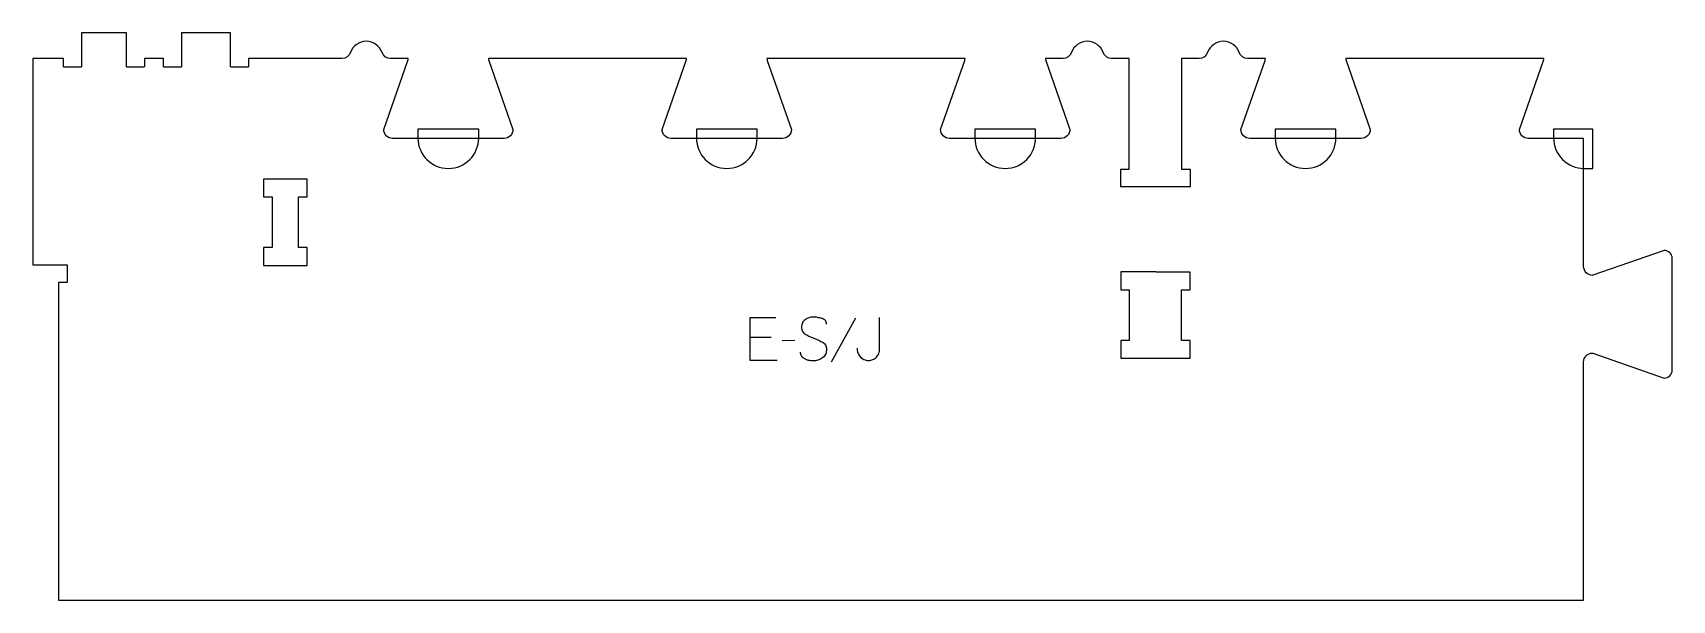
# Model space of a CAD drawing. Extents: x 0 to 1147, y 0 to 398.
import ezdxf

# ---------------------------------------------------------------- set-up
doc = ezdxf.new("R2010")
doc.units = 0
for name, color, linetype in [('1_ANYTOOL_1MMDEEP_LABELS_S', 2, 'CONTINUOUS'), ('3_ANYTOOL_CUTTHROUGH_INSID', 4, 'CONTINUOUS'), ('4_ANYTOOL_CUTTHROUGH_OUTSI', 5, 'CONTINUOUS'), ('5_ANYTOOL_HALF_MILL_9MM_IN', 3, 'CONTINUOUS')]:
    doc.layers.add(name, color=color, linetype=linetype)

msp = doc.modelspace()

# ---------------------------------------------------------------- linework, layer by layer
at = {"layer": '1_ANYTOOL_1MMDEEP_LABELS_S'}
for p, q in [((575.899411, 197.503072), (558.713697, 166.731643)), ((516.842268, 184.045929), (502.185125, 184.045929)), ((533.342268, 181.860215), (524.556554, 181.7745))]:
    msp.add_line(p, q, dxfattribs=at)
msp.add_lwpolyline([(521.127983, 167.9745), (502.185125, 167.9745), (502.185125, 197.9745), (520.013697, 197.9745)], dxfattribs=at)
for points in [[(555.585125, 193.388786, 0.071867), (555.392012, 194.725393, 0.100684), (554.765483, 195.906643, 0.047558), (554.290929, 196.383094, 0.038563), (553.740929, 196.771822, 0.037928), (553.043741, 197.11929, 0.026634), (552.306554, 197.3745, 0.028461), (549.283221, 198.060483, 0.041577), (546.199411, 198.317357, 0.036938), (544.697051, 198.206218, 0.041531), (543.231554, 197.862, 0.041583), (541.854177, 197.284792, 0.038125), (540.585125, 196.495929, 0.057611), (539.514973, 195.504025, 0.065808), (538.72084, 194.283429, 0.06469), (538.243344, 192.823874, 0.046778), (538.099411, 191.288786, 0.052235), (538.261767, 189.738944, 0.075448), (538.806554, 188.288786, 0.076671), (539.722646, 187.115734, 0.061023), (540.927983, 186.231643, 0.021951), (543.956837, 184.704297, 0.018213), (547.099411, 183.4245, -0.02405), (550.200896, 182.119038, -0.02981), (553.142268, 180.488786, -0.068439), (554.28357, 179.522856, -0.079282), (555.092268, 178.270929, -0.076308), (555.517268, 176.692247, -0.047772), (555.542268, 175.045929, -0.046243), (555.249034, 173.36497, -0.06359), (554.599411, 171.794143, -0.064671), (553.626587, 170.509954, -0.057073), (552.37084, 169.495929, -0.067522), (549.402531, 168.133019, -0.070793), (546.177983, 167.631643, -0.064027), (543.038967, 167.994158, -0.070447), (540.113697, 169.1745, -0.054374), (538.95528, 170.024133, -0.074742), (538.056554, 171.135215, -0.075199), (537.533547, 172.441593, -0.057737), (537.37084, 173.845929)], [(576.97084, 176.460215, 0.042103), (577.105845, 174.859783, 0.047252), (577.522625, 173.310215, 0.047186), (578.227854, 171.855791, 0.040905), (579.177983, 170.545929, 0.051999), (580.349077, 169.438241, 0.059275), (581.73334, 168.617357, 0.058727), (583.32336, 168.126319, 0.045585), (584.985125, 167.9745, 0.043776), (586.570257, 168.113547, 0.056372), (588.092268, 168.563786, 0.056967), (589.419652, 169.313346, 0.051325), (590.556554, 170.331643, 0.045772), (591.485189, 171.562543, 0.04947), (592.163697, 172.945929, 0.049135), (592.571376, 174.484978, 0.04021), (592.699411, 176.0745), (592.699411, 197.9745)]]:
    msp.add_lwpolyline(points, format="xyb", dxfattribs=at)
at = {"layer": '3_ANYTOOL_CUTTHROUGH_INSID'}
for points in [[(167.5, 247), (161.5, 247), (161.5, 234.5), (192, 234.5), (192, 247), (186, 247), (186, 282.5), (192, 282.5), (192, 295), (161.5, 295), (161.5, 282.5), (167.5, 282.5)], [(785.75, 230), (761.5, 230), (761.5, 217.5), (767.5, 217.5), (767.5, 182), (761.5, 182), (761.5, 169.5), (761.75, 169.5), (785.75, 169.5), (809.75, 169.5), (810, 169.5), (810, 182), (804, 182), (804, 217.420062), (810, 217.420062), (810, 229.920062), (786, 229.920062), (786, 230)]]:
    msp.add_lwpolyline(points, close=True, dxfattribs=at)
at = {"layer": '4_ANYTOOL_CUTTHROUGH_OUTSI'}
msp.add_lwpolyline([(816.404437, 379.5), (804, 379.5), (804, 301.999996), (809.75, 301.999996, -0.414214), (810, 301.749996), (810, 289.749996, -0.414214), (809.75, 289.499996), (785.75, 289.499996), (761.75, 289.5, -0.414214), (761.5, 289.75), (761.5, 301.75, -0.414214), (761.75, 302), (767.5, 302), (767.5, 379.5), (755.095563, 379.5, -0.317837), (749.203006, 383.666667, 0.707107), (727.046994, 383.666667, -0.317837), (721.154437, 379.5), (708.755437, 379.5, 0.061784), (708.990431, 378.10513), (725.885965, 329.832588, -0.084368), (725.9, 329.75, -0.414214), (719.65, 323.5), (641.65, 323.5, -0.414214), (635.4, 329.75, -0.084368), (635.414035, 329.832588), (652.313148, 378.116195, 0.061178), (652.544563, 379.5), (513.855437, 379.5, 0.061784), (514.090431, 378.10513), (530.985965, 329.832588, -0.084368), (531, 329.75, -0.414214), (524.75, 323.5), (446.75, 323.5, -0.414214), (440.5, 329.75, -0.084368), (440.514035, 329.832588), (457.413148, 378.116195, 0.061178), (457.644563, 379.5), (318.955437, 379.5, 0.061784), (319.190431, 378.10513), (336.085965, 329.832588, -0.084368), (336.1, 329.75, -0.414214), (329.85, 323.5), (251.85, 323.5, -0.414214), (245.6, 329.75, -0.084368), (245.614035, 329.832588), (262.513148, 378.116195, 0.061178), (262.744563, 379.5), (250.345563, 379.5, -0.317837), (244.453006, 383.666667, 0.707107), (222.296994, 383.666667, -0.317837), (216.404437, 379.5), (203.75, 379.5), (170.092737, 379.5), (151, 379.5), (151, 373.75, -0.414214), (150.75, 373.5), (138.75, 373.5, -0.414214), (138.5, 373.75), (138.5, 397.5), (104, 397.5), (104, 373.75, -0.414214), (103.75, 373.5), (91.75, 373.5, -0.414214), (91.5, 373.75), (91.5, 379.5), (78.089, 379.5), (78.089, 373.75, -0.414214), (77.839, 373.5), (65.839, 373.5, -0.414214), (65.589, 373.75), (65.589, 397.5), (34, 397.5), (34, 373.75, -0.414214), (33.75, 373.5), (21.75, 373.5, -0.414214), (21.5, 373.75), (21.5, 379.5), (0, 379.5), (0, 235), (23.75, 235, -0.414214), (24, 234.75), (24, 222.75, -0.414214), (23.75, 222.5), (18, 222.5), (18, 0), (1085.5, 0), (1085.499733, 166.831642, -0.414214), (1091.749733, 173.081642, -0.084369), (1091.832321, 173.067606), (1141.79178, 155.581655, 0.412073), (1147.499733, 161.331501), (1147.499733, 239.331501, 0.412073), (1141.79178, 245.081348), (1091.832321, 227.595396, -0.084369), (1091.749733, 227.581361, -0.411451), (1085.500006, 233.773532), (1085.5, 323.5), (1046.75, 323.5, -0.414214), (1040.5, 329.75, -0.084368), (1040.514035, 329.832588), (1057.413148, 378.116195, 0.061178), (1057.644563, 379.5), (918.955437, 379.5, 0.061784), (919.190431, 378.10513), (936.085965, 329.832588, -0.084368), (936.1, 329.75, -0.414214), (929.85, 323.5), (851.85, 323.5, -0.414214), (845.6, 329.75, -0.084368), (845.614035, 329.832588), (862.513148, 378.116195, 0.061178), (862.744563, 379.5), (850.345563, 379.5, -0.317837), (844.453006, 383.666667, 0.707107), (822.296994, 383.666667, -0.317837)], format="xyb", close=True, dxfattribs=at)
at = {"layer": '5_ANYTOOL_HALF_MILL_9MM_IN'}
for points in [[(269.6, 323.75, 1), (312.1, 323.75), (312.1, 330), (269.6, 330)], [(464.5, 323.75, 1), (507, 323.75), (507, 330), (464.5, 330)], [(659.4, 324), (659.4, 323.75, 1), (701.9, 323.75), (701.9, 330), (659.4, 330)], [(869.6, 323.75, 1), (912.1, 323.75), (912.1, 330), (869.6, 330)], [(1064.5, 324), (1064.5, 323.75, 0.414214), (1085.75, 302.5), (1092, 302.5), (1092, 330), (1064.5, 330)]]:
    msp.add_lwpolyline(points, format="xyb", close=True, dxfattribs=at)

doc.saveas('drawing.dxf')
